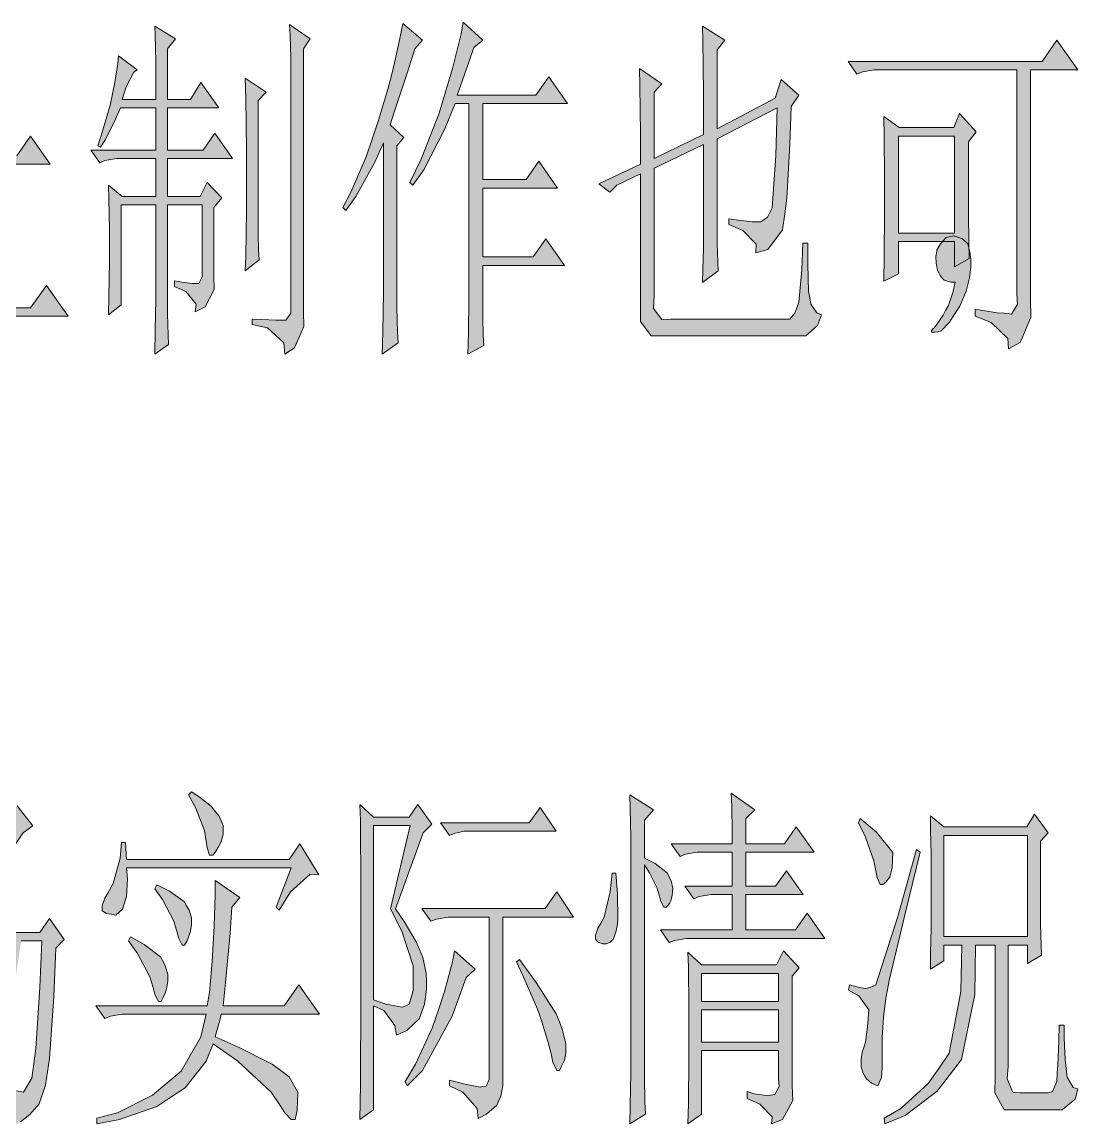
# Model space of a CAD drawing. Header units: millimetres. Extents: x 0 to 414, y 0 to 292.
# Drawn here: x 118.57 to 131.52, y 73.02 to 86.53 of the extents above; entities that cross this region are included whole.
import ezdxf

# ---------------------------------------------------------------- set-up
doc = ezdxf.new("R2010")
doc.units = ezdxf.units.MM

msp = doc.modelspace()

# ---------------------------------------------------------------- hatches: boundary and pattern name
h = msp.add_hatch(color=0)
h.dxf.hatch_style = 2
h.paths.add_polyline_path([(120.212556, 85.576833), (120.212556, 85.837889), (120.212556, 86.0425), (120.2055, 86.363528), (120.198444, 86.476417), (120.452444, 86.321194), (120.357194, 86.197722), (120.357194, 85.576833), (120.635889, 85.576833), (120.766417, 85.784972), (120.985139, 85.474528), (120.357194, 85.474528), (120.357194, 84.955944), (120.791111, 84.955944), (120.93575, 85.164083), (121.154472, 84.853639), (120.357194, 84.853639), (120.357194, 84.387972), (120.755833, 84.387972), (120.8405, 84.560833), (121.020417, 84.370333), (120.925167, 84.250389), (120.925167, 83.403722), (120.928694, 83.2485), (120.815806, 83.033306), (120.695861, 82.973333), (120.706444, 83.068583), (120.579444, 83.223806), (120.441861, 83.283778), (120.441861, 83.354333), (120.530056, 83.336694), (120.660583, 83.319056), (120.699389, 83.319056), (120.741722, 83.319056), (120.780528, 83.403722), (120.780528, 83.491917), (120.780528, 84.285667), (120.357194, 84.285667), (120.357194, 83.093278), (120.357194, 82.948639), (120.36425, 82.687583), (120.367778, 82.574694), (120.198444, 82.45475), (120.2055, 82.747556), (120.212556, 83.128556), (120.212556, 83.213222), (120.212556, 84.285667), (119.789222, 84.285667), (119.789222, 83.058), (119.630472, 82.938056), (119.637528, 83.163833), (119.644583, 83.587167), (119.644583, 83.784722), (119.644583, 83.982278), (119.637528, 84.352694), (119.630472, 84.525556), (119.799806, 84.387972), (120.212556, 84.387972), (120.212556, 84.853639), (119.813917, 84.853639), (119.736306, 84.853639), (119.588139, 84.828944), (119.524639, 84.800722), (119.415278, 84.955944), (120.212556, 84.955944), (120.212556, 85.474528), (119.778639, 85.474528), (119.715139, 85.326361), (119.595194, 85.086472), (119.535222, 84.991222), (119.499944, 85.008861), (119.559917, 85.188778), (119.651639, 85.506278), (119.679861, 85.647389), (119.711611, 85.784972), (119.746889, 86.017806), (119.753944, 86.113056), (119.98325, 85.940194), (119.940917, 85.911972), (119.849194, 85.732056), (119.799806, 85.576833)])
h = msp.add_hatch(color=0)
h.dxf.hatch_style = 2
h.paths.add_polyline_path([(121.867083, 85.957833), (121.867083, 86.095417), (121.860028, 86.363528), (121.852972, 86.494056), (122.106972, 86.321194), (122.022306, 86.197722), (122.022306, 82.973333), (122.029361, 82.793417), (121.912944, 82.532361), (121.793, 82.45475), (121.782417, 82.592333), (121.581333, 82.775778), (121.394361, 82.818111), (121.394361, 82.885139), (121.510778, 82.878083), (121.683639, 82.871028), (121.747139, 82.871028), (121.807111, 82.871028), (121.867083, 82.955694), (121.867083, 83.040361)])
h = msp.add_hatch(color=0)
h.dxf.hatch_style = 2
h.paths.add_polyline_path([(123.168833, 83.195583), (123.168833, 83.02625), (123.175889, 82.722861), (123.182944, 82.592333), (122.988917, 82.45475), (122.995972, 82.729917), (123.003028, 83.206167), (123.003028, 83.403722), (123.003028, 85.044139), (122.893667, 84.800722), (122.664361, 84.387972), (122.540889, 84.215111), (122.505611, 84.250389), (122.607917, 84.447944), (122.791361, 84.874806), (122.868972, 85.104111), (122.946583, 85.333417), (123.066528, 85.732056), (123.108861, 85.904917), (123.151194, 86.077778), (123.218222, 86.381167), (123.242917, 86.508167), (123.482806, 86.303556), (123.387556, 86.197722), (123.292306, 85.897861), (123.140611, 85.432194), (123.084167, 85.266389), (123.2535, 85.111167), (123.168833, 85.008861)])
h = msp.add_hatch(color=0)
h.dxf.hatch_style = 2
h.paths.add_polyline_path([(124.220111, 83.541306), (124.220111, 82.973333), (124.220111, 82.895722), (124.227167, 82.687583), (124.234222, 82.560583), (124.040194, 82.45475), (124.04725, 82.715806), (124.050778, 83.135611), (124.050778, 83.301417), (124.050778, 85.527444), (123.881444, 85.527444), (123.754444, 85.217), (123.496917, 84.716056), (123.362861, 84.525556), (123.327583, 84.560833), (123.465167, 84.846583), (123.687417, 85.4075), (123.768556, 85.682667), (123.849694, 85.957833), (123.955528, 86.381167), (123.980222, 86.525806), (124.220111, 86.303556), (124.11075, 86.215361), (124.050778, 86.035444), (123.948472, 85.742639), (123.906139, 85.62975), (124.87275, 85.62975), (125.0315, 85.855528), (125.260806, 85.527444), (124.220111, 85.527444), (124.220111, 84.596111), (124.752806, 84.596111), (124.908028, 84.818361), (125.137333, 84.490278), (124.220111, 84.490278), (124.220111, 83.647139), (124.837472, 83.647139), (124.992694, 83.869389), (125.222, 83.541306)])
h = msp.add_hatch(color=0)
h.dxf.hatch_style = 2
h.paths.add_polyline_path([(126.153333, 84.783083), (126.153333, 85.157028), (126.146278, 85.742639), (126.14275, 85.957833), (126.417917, 85.767333), (126.322667, 85.665028), (126.322667, 84.853639), (126.925917, 85.146444), (126.925917, 85.647389), (126.918861, 86.310611), (126.915333, 86.476417), (127.1905, 86.303556), (127.09525, 86.183611), (127.09525, 85.217), (127.807861, 85.594472), (127.881944, 85.82025), (128.097139, 85.62975), (128.001889, 85.492167), (127.987778, 85.0265), (127.948972, 84.366806), (127.924278, 84.172778), (127.896056, 83.97875), (127.716139, 83.738861), (127.567972, 83.696528), (127.5715, 83.802361), (127.409222, 83.971694), (127.239889, 84.04225), (127.239889, 84.112806), (127.356306, 84.095167), (127.525639, 84.077528), (127.578556, 84.077528), (127.631472, 84.077528), (127.712611, 84.133972), (127.740833, 84.190417), (127.769056, 84.246861), (127.814917, 84.888917), (127.832556, 85.474528), (127.09525, 85.093528), (127.09525, 83.922306), (127.09525, 83.809417), (127.102306, 83.583639), (127.105833, 83.474278), (126.915333, 83.333167), (126.918861, 83.491917), (126.925917, 83.7565), (126.925917, 83.869389), (126.925917, 85.0265), (126.322667, 84.733694), (126.322667, 83.163833), (126.315611, 83.015667), (126.417917, 82.878083), (126.527278, 82.885139), (127.9525, 82.885139), (127.987778, 82.885139), (128.04775, 82.955694), (128.072444, 83.022722), (128.097139, 83.093278), (128.132417, 83.488389), (128.146528, 83.816472), (128.2065, 83.816472), (128.2065, 83.558944), (128.217083, 83.223806), (128.231194, 83.146194), (128.241778, 83.068583), (128.315861, 82.96275), (128.375833, 82.938056), (128.326444, 82.807528), (128.181806, 82.680528), (128.086556, 82.680528), (126.417917, 82.680528), (126.287389, 82.680528), (126.153333, 82.853389), (126.153333, 83.022722), (126.153333, 84.663139), (125.864056, 84.525556), (125.779389, 84.440889), (125.645333, 84.543194)])
h = msp.add_hatch(color=0)
h.dxf.hatch_style = 2
h.paths.add_polyline_path([(117.626694, 85.643861), (117.626694, 85.799083), (117.619639, 86.197722), (117.616111, 86.437611), (117.915972, 86.250639), (117.810139, 86.109528), (117.810139, 84.885389), (118.508639, 84.885389), (118.677972, 85.128806), (118.917861, 84.783083), (117.810139, 84.783083), (117.810139, 83.022722), (118.677972, 83.022722), (118.872, 83.297889), (119.136583, 82.920417), (116.720056, 82.920417), (116.642444, 82.920417), (116.497806, 82.892194), (116.430778, 82.8675), (116.321417, 83.022722), (117.626694, 83.022722), (117.626694, 84.783083), (116.938778, 84.783083), (116.861167, 84.783083), (116.716528, 84.758389), (116.6495, 84.730167), (116.540139, 84.885389), (117.626694, 84.885389)])
h = msp.add_hatch(color=0)
h.dxf.hatch_style = 2
h.paths.add_polyline_path([(128.700389, 86.0425), (131.081639, 86.0425), (131.261556, 86.303556), (131.515556, 85.940194), (130.937, 85.940194), (130.937, 83.128556), (130.940528, 82.902778), (130.81, 82.599389), (130.668889, 82.521778), (130.658306, 82.64525), (130.453694, 82.842806), (130.259667, 82.920417), (130.259667, 83.005083), (130.351389, 82.990972), (130.527778, 82.96275), (130.615972, 82.955694), (130.704167, 82.945111), (130.77825, 83.068583), (130.767667, 83.195583), (130.767667, 85.940194), (129.099028, 85.940194), (129.021417, 85.940194), (128.876778, 85.9155), (128.80975, 85.887278)])
h = msp.add_hatch(color=0)
h.dxf.hatch_style = 2
h.paths.add_polyline_path([(121.309694, 83.474278), (121.31675, 83.654194), (121.323806, 84.211583), (121.323806, 84.585528), (121.323806, 84.963), (121.31675, 85.587417), (121.309694, 85.837889), (121.563694, 85.665028), (121.468444, 85.562722), (121.468444, 83.975222), (121.468444, 83.911722), (121.471972, 83.731806), (121.479028, 83.611861)])
h = msp.add_hatch(color=0)
h.paths.add_polyline_path([(129.137833, 83.350806), (129.141361, 83.654194), (129.148417, 84.183361), (129.148417, 84.412667), (129.148417, 84.641972), (129.141361, 85.118222), (129.137833, 85.368694), (129.328333, 85.231111), (129.995083, 85.231111), (130.065639, 85.403972), (130.27025, 85.178194), (130.175, 85.05825), (130.175, 84.317417), (130.175, 84.16925), (130.182056, 83.827056), (130.185583, 83.625972), (130.005667, 83.523667), (130.005667, 83.834111), (129.31775, 83.834111), (129.31775, 83.439)])
h.paths.add_polyline_path([(129.31775, 85.128806), (129.31775, 83.936417), (130.005667, 83.936417), (130.005667, 85.128806)])
h = msp.add_hatch(color=0)
h.dxf.hatch_style = 2
h.paths.add_polyline_path([(129.896306, 82.990972), (129.931583, 83.050944), (129.988028, 83.223806), (130.012722, 83.336694), (129.956278, 83.336694), (129.878667, 83.361389), (129.853972, 83.386083), (129.832806, 83.414306), (129.797528, 83.481333), (129.790472, 83.527194), (129.779889, 83.569528), (129.776361, 83.650667), (129.783417, 83.689472), (129.790472, 83.728278), (129.832806, 83.805889), (129.868083, 83.844694), (129.903361, 83.8835), (129.995083, 83.904667), (130.048, 83.887028), (130.104444, 83.869389), (130.167944, 83.805889), (130.182056, 83.7565), (130.192639, 83.710639), (130.20675, 83.618917), (130.20675, 83.576583), (130.20675, 83.523667), (130.189111, 83.389611), (130.167944, 83.308472), (130.150306, 83.227333), (130.069167, 83.043889), (130.005667, 82.945111), (129.942167, 82.846333), (129.839861, 82.7405), (129.801056, 82.729917), (129.76225, 82.722861), (129.723444, 82.722861), (129.723444, 82.7405), (129.741083, 82.765194), (129.758722, 82.782833), (129.794, 82.825167), (129.864556, 82.931)])
h = msp.add_hatch(color=0)
h.dxf.hatch_style = 2
h.paths.add_polyline_path([(120.614722, 77.053722), (120.65, 77.089), (120.74525, 77.029028), (120.893417, 76.909083), (120.939278, 76.849111), (120.988667, 76.789139), (121.038056, 76.67625), (121.038056, 76.623333), (121.038056, 76.570417), (121.009833, 76.468111), (120.981611, 76.415194), (120.953389, 76.365806), (120.911056, 76.312889), (120.893417, 76.312889), (120.87225, 76.312889), (120.844028, 76.401083), (120.829917, 76.48575), (120.80875, 76.616278), (120.699389, 76.8985)])
h = msp.add_hatch(color=0)
h.dxf.hatch_style = 2
h.paths.add_polyline_path([(126.036917, 76.365806), (126.036917, 76.538667), (126.029861, 76.884389), (126.022806, 77.053722), (126.315611, 76.86675), (126.20625, 76.743278), (126.20625, 76.277611), (126.33325, 76.210583), (126.484944, 76.094167), (126.506111, 76.044778), (126.530806, 75.998917), (126.551972, 75.907194), (126.548444, 75.864861), (126.544917, 75.822528), (126.527278, 75.751972), (126.513167, 75.727278), (126.499056, 75.702583), (126.470833, 75.674361), (126.46025, 75.674361), (126.442611, 75.674361), (126.403806, 75.744917), (126.386167, 75.811944), (126.357944, 75.907194), (126.266222, 76.097694), (126.20625, 76.192944), (126.20625, 73.727028), (126.20625, 73.589444), (126.209778, 73.293111), (126.216833, 73.137889), (126.022806, 73.017944), (126.029861, 73.243722), (126.036917, 73.649417), (126.036917, 73.829333)])
h = msp.add_hatch(color=0)
h.dxf.hatch_style = 2
h.paths.add_polyline_path([(127.557389, 76.86675), (127.448028, 76.760917), (127.448028, 76.450472), (127.92075, 76.450472), (128.065389, 76.658611), (128.284111, 76.348167), (127.448028, 76.348167), (127.448028, 75.931889), (127.811389, 75.931889), (127.945444, 76.122389), (128.150056, 75.829583), (127.448028, 75.829583), (127.448028, 75.399194), (128.054806, 75.399194), (128.199444, 75.603806), (128.414639, 75.293361), (126.798917, 75.293361), (126.717778, 75.293361), (126.573139, 75.268667), (126.506111, 75.243972), (126.400278, 75.399194), (127.278694, 75.399194), (127.278694, 75.829583), (127.098778, 75.829583), (127.021167, 75.829583), (126.876528, 75.804889), (126.8095, 75.776667), (126.700139, 75.931889), (127.278694, 75.931889), (127.278694, 76.348167), (126.929444, 76.348167), (126.851833, 76.348167), (126.707194, 76.323472), (126.640167, 76.29525), (126.530806, 76.450472), (127.278694, 76.450472), (127.278694, 76.598639), (127.275167, 76.909083), (127.268111, 77.071361)])
h = msp.add_hatch(color=0)
h.dxf.hatch_style = 2
h.paths.add_polyline_path([(118.790861, 75.363917), (118.910806, 75.536778), (119.090722, 75.27925), (118.984889, 75.173417), (118.960194, 74.58075), (118.910806, 73.81875), (118.886111, 73.656472), (118.861417, 73.494194), (118.780278, 73.264889), (118.723833, 73.197861), (118.667389, 73.134361), (118.5545, 73.042639), (118.501583, 73.017944), (118.476889, 73.155528), (118.282861, 73.370722), (118.113528, 73.448333), (118.127639, 73.518889), (118.233472, 73.483611), (118.423972, 73.43775), (118.505111, 73.423639), (118.589778, 73.409528), (118.692083, 73.578861), (118.716778, 73.758778), (118.741472, 73.942222), (118.790861, 74.690111), (118.815556, 75.261611), (118.561556, 75.261611), (118.487472, 74.778306), (118.233472, 74.044528), (118.053556, 73.794056), (117.873639, 73.543583), (117.432667, 73.173167), (117.171611, 73.053222), (117.161028, 73.12025), (117.400917, 73.275472), (117.796028, 73.69175), (117.95125, 73.949278), (118.106472, 74.206806), (118.314611, 74.862972), (118.367528, 75.261611), (118.102944, 75.261611), (118.053556, 75.035833), (117.908917, 74.608972), (117.813667, 74.407889), (117.714889, 74.203278), (117.383278, 73.829333), (117.146917, 73.656472), (117.122222, 73.7235), (117.270389, 73.854028), (117.517333, 74.182111), (117.619639, 74.379667), (117.721944, 74.58075), (117.866583, 75.018194), (117.908917, 75.261611), (117.630222, 75.261611), (117.520861, 75.155778), (117.390333, 75.399194), (117.520861, 75.466222), (117.757222, 75.751972), (118.191139, 76.337583), (118.392222, 76.640972), (117.630222, 76.640972), (117.499694, 76.605694), (117.400917, 76.743278), (118.392222, 76.743278), (118.512167, 76.916139), (118.706194, 76.672722), (118.58625, 76.588056), (118.349889, 76.242333), (117.884222, 75.632028), (117.654917, 75.363917)])
h = msp.add_hatch(color=0)
h.paths.add_polyline_path([(122.71375, 73.070861), (122.720806, 73.50125), (122.727861, 74.584278), (122.727861, 75.233389), (122.727861, 75.886028), (122.720806, 76.736222), (122.71375, 76.933778), (122.883083, 76.778556), (123.320528, 76.778556), (123.426361, 76.933778), (123.595694, 76.693889), (123.489861, 76.588056), (123.151194, 75.656722), (123.257028, 75.5015), (123.405194, 75.251028), (123.447528, 75.155778), (123.486333, 75.060528), (123.528667, 74.8665), (123.532194, 74.767722), (123.532194, 74.668944), (123.5075, 74.4855), (123.47575, 74.397306), (123.447528, 74.312639), (123.288778, 74.164472), (123.161778, 74.1045), (123.144139, 74.224444), (123.006556, 74.407889), (122.883083, 74.467861), (122.883083, 73.190806)])
h.paths.add_polyline_path([(123.091222, 75.656722), (123.331111, 76.67625), (122.883083, 76.67625), (122.883083, 74.538417), (123.034778, 74.4855), (123.232333, 74.450222), (123.278194, 74.467861), (123.320528, 74.4855), (123.366389, 74.654833), (123.366389, 74.803), (123.366389, 74.954694), (123.228806, 75.381556)])
h = msp.add_hatch(color=0)
h.dxf.hatch_style = 2
h.paths.add_polyline_path([(123.705056, 76.708), (124.791611, 76.708), (124.925667, 76.8985), (125.119694, 76.605694), (124.043722, 76.605694), (123.994333, 76.605694), (123.881444, 76.581), (123.814417, 76.552778)])
h = msp.add_hatch(color=0)
h.dxf.hatch_style = 2
h.paths.add_polyline_path([(128.848556, 76.760917), (129.049639, 76.595111), (129.247194, 76.344639), (129.243667, 76.252917), (129.240139, 76.161194), (129.211917, 76.04125), (129.187222, 76.013028), (129.162528, 75.981278), (129.12725, 75.953056), (129.116667, 75.953056), (129.091972, 75.953056), (129.056694, 76.037722), (129.042583, 76.122389), (129.017889, 76.242333), (128.912056, 76.535139), (128.827389, 76.708)])
h = msp.add_hatch(color=0)
h.paths.add_polyline_path([(131.060472, 75.572056), (131.060472, 75.459167), (131.067528, 75.219278), (131.071056, 75.08875), (130.901722, 74.986444), (130.901722, 75.208694), (130.661833, 75.208694), (130.661833, 73.727028), (130.65125, 73.571806), (130.721806, 73.406), (130.806472, 73.398944), (131.155722, 73.398944), (131.205111, 73.416583), (131.258028, 73.536528), (131.265083, 73.638833), (131.272139, 73.744667), (131.282722, 74.037472), (131.289778, 74.227972), (131.34975, 74.227972), (131.34975, 74.069222), (131.363861, 73.808167), (131.374444, 73.698806), (131.385028, 73.592972), (131.459111, 73.465972), (131.519083, 73.448333), (131.483806, 73.321333), (131.325056, 73.190806), (131.205111, 73.190806), (130.732389, 73.190806), (130.612444, 73.190806), (130.499556, 73.398944), (130.503083, 73.603556), (130.503083, 75.208694), (130.263194, 75.208694), (130.252611, 74.605444), (130.090333, 73.808167), (129.942167, 73.614139), (129.794, 73.420111), (129.398889, 73.12025), (129.151944, 73.017944), (129.141361, 73.0885), (129.345972, 73.208444), (129.681111, 73.515361), (129.811639, 73.698806), (129.938639, 73.885778), (130.083278, 74.640722), (130.093861, 75.208694), (129.875139, 75.208694), (129.875139, 75.018194), (129.709333, 74.915889), (129.712861, 75.113444), (129.719917, 75.416833), (129.719917, 75.519139), (129.719917, 76.210583), (129.719917, 76.323472), (129.712861, 76.616278), (129.709333, 76.796194), (129.875139, 76.658611), (130.891139, 76.658611), (130.986389, 76.813833), (131.155722, 76.588056), (131.060472, 76.48575)])
h.paths.add_polyline_path([(129.875139, 76.552778), (129.875139, 75.314528), (130.901722, 75.314528), (130.901722, 76.552778)])
h = msp.add_hatch(color=0)
h.dxf.hatch_style = 2
h.paths.add_polyline_path([(121.687167, 75.674361), (121.870611, 76.157667), (119.852722, 76.157667), (119.866833, 76.020083), (119.852722, 75.804889), (119.828028, 75.727278), (119.803333, 75.649667), (119.722194, 75.579111), (119.66575, 75.589694), (119.609306, 75.59675), (119.552861, 75.632028), (119.552861, 75.656722), (119.552861, 75.692), (119.588139, 75.78725), (119.623417, 75.847222), (119.690444, 75.967167), (119.775111, 76.277611), (119.79275, 76.468111), (119.842139, 76.468111), (119.852722, 76.259972), (121.845917, 76.259972), (121.979972, 76.450472), (122.209278, 76.073), (122.106972, 76.080056), (121.863556, 75.864861), (121.725972, 75.639083)])
h = msp.add_hatch(color=0)
h.dxf.hatch_style = 2
h.paths.add_polyline_path([(128.718028, 74.725389), (128.778, 74.70775), (128.862667, 74.686583), (128.887361, 74.683056), (128.912056, 74.679528), (128.972028, 74.690111), (129.007306, 74.70775), (129.042583, 74.725389), (129.310694, 75.561472), (129.54, 76.383444), (129.585861, 76.348167), (129.405944, 75.614389), (129.204861, 74.774778), (129.183694, 74.665417), (129.162528, 74.559583), (129.134306, 74.32675), (129.12725, 74.19975), (129.120194, 74.076278), (129.116667, 73.829333), (129.116667, 73.709389), (129.109611, 73.589444), (129.06375, 73.483611), (129.024944, 73.50125), (128.986139, 73.518889), (128.926167, 73.571806), (128.905, 73.603556), (128.883833, 73.638833), (128.862667, 73.716444), (128.862667, 73.758778), (128.862667, 73.811694), (128.87325, 73.899889), (128.887361, 73.931639), (128.912056, 74.019833), (128.940278, 74.210333), (128.947333, 74.312639), (128.954389, 74.414944), (128.830917, 74.587806), (128.703917, 74.658361)])
h = msp.add_hatch(color=0)
h.dxf.hatch_style = 2
h.paths.add_polyline_path([(125.853472, 76.090639), (125.874639, 75.840167), (125.878167, 75.515611), (125.867583, 75.441528), (125.853472, 75.367444), (125.821722, 75.27925), (125.800556, 75.261611), (125.779389, 75.243972), (125.733528, 75.226333), (125.708833, 75.226333), (125.687667, 75.226333), (125.645333, 75.240444), (125.631222, 75.251028), (125.617111, 75.265139), (125.603, 75.286306), (125.603, 75.296889), (125.603, 75.328639), (125.631222, 75.416833), (125.662972, 75.46975), (125.708833, 75.554417), (125.782917, 75.864861), (125.807611, 76.090639)])
h = msp.add_hatch(color=0)
h.dxf.hatch_style = 2
h.paths.add_polyline_path([(121.013361, 74.362028), (120.995722, 74.284417), (120.956917, 74.146833), (120.939278, 74.086861), (121.235611, 73.956333), (121.637778, 73.751722), (121.743611, 73.674111), (121.849444, 73.5965), (121.95175, 73.406), (121.948222, 73.293111), (121.944694, 73.18375), (121.92, 73.070861), (121.895306, 73.070861), (121.870611, 73.070861), (121.793, 73.155528), (121.736556, 73.243722), (121.627194, 73.406), (121.217972, 73.787), (120.914583, 74.002194), (120.829917, 73.787), (120.572389, 73.458917), (120.396, 73.346028), (120.223139, 73.233139), (119.768056, 73.070861), (119.489361, 73.017944), (119.489361, 73.0885), (119.743361, 73.155528), (120.17375, 73.370722), (120.346611, 73.518889), (120.523, 73.663528), (120.766417, 74.086861), (120.829917, 74.362028), (119.877417, 74.362028), (119.799806, 74.362028), (119.655167, 74.337333), (119.588139, 74.312639), (119.478778, 74.467861), (120.844028, 74.467861), (120.868722, 74.630139), (120.904, 75.011139), (120.914583, 75.226333), (120.928694, 75.441528), (120.939278, 75.829583), (120.939278, 76.002444), (121.242667, 75.794306), (121.143889, 75.674361), (121.122722, 75.356861), (121.066278, 74.750083), (121.038056, 74.467861), (121.785944, 74.467861), (121.965861, 74.725389), (122.219861, 74.362028)])
h = msp.add_hatch(color=0)
h.dxf.hatch_style = 2
h.paths.add_polyline_path([(120.226667, 75.949528), (120.378361, 75.871917), (120.558278, 75.744917), (120.590028, 75.692), (120.621778, 75.639083), (120.65, 75.543833), (120.65, 75.5015), (120.65, 75.459167), (120.632361, 75.363917), (120.614722, 75.311), (120.597083, 75.261611), (120.565333, 75.208694), (120.55475, 75.208694), (120.537111, 75.208694), (120.494778, 75.293361), (120.470083, 75.381556), (120.42775, 75.512083), (120.293694, 75.769611), (120.201972, 75.900139)])
h = msp.add_hatch(color=0)
h.dxf.hatch_style = 2
h.paths.add_polyline_path([(123.47575, 75.66025), (124.985639, 75.66025), (125.130278, 75.864861), (125.334889, 75.554417), (124.467056, 75.554417), (124.467056, 73.568278), (124.467056, 73.490667), (124.442361, 73.360139), (124.417667, 73.303694), (124.392972, 73.24725), (124.265972, 73.137889), (124.163667, 73.084972), (124.153083, 73.208444), (123.976694, 73.406), (123.814417, 73.483611), (123.814417, 73.554167), (123.98375, 73.508306), (124.188361, 73.4695), (124.223639, 73.476556), (124.262444, 73.480083), (124.297722, 73.561222), (124.297722, 73.638833), (124.297722, 75.554417), (123.874389, 75.554417), (123.796778, 75.554417), (123.652139, 75.529722), (123.585111, 75.505028)])
h = msp.add_hatch(color=0)
h.dxf.hatch_style = 2
h.paths.add_polyline_path([(119.902111, 75.311), (120.071444, 75.219278), (120.269, 75.067583), (120.30075, 75.011139), (120.328972, 74.954694), (120.360722, 74.855917), (120.360722, 74.813583), (120.360722, 74.767722), (120.343083, 74.672472), (120.325444, 74.623083), (120.304278, 74.570167), (120.276056, 74.51725), (120.265472, 74.51725), (120.244306, 74.51725), (120.201972, 74.605444), (120.180806, 74.690111), (120.138472, 74.820639), (119.986778, 75.106389), (119.877417, 75.261611)])
h = msp.add_hatch(color=0)
h.dxf.hatch_style = 2
h.paths.add_polyline_path([(124.128389, 74.915889), (124.019028, 74.813583), (123.846167, 74.337333), (123.482806, 73.674111), (123.295833, 73.483611), (123.271139, 73.536528), (123.398139, 73.751722), (123.599222, 74.192694), (123.676833, 74.414944), (123.750917, 74.640722), (123.849694, 75.004083), (123.874389, 75.141667)])
h = msp.add_hatch(color=0)
h.paths.add_polyline_path([(126.735417, 75.124028), (126.90475, 74.968806), (127.821972, 74.968806), (127.906639, 75.141667), (128.100667, 74.933528), (128.016, 74.831222), (128.016, 73.483611), (128.023056, 73.303694), (127.896056, 73.070861), (127.762, 73.017944), (127.769056, 73.106139), (127.617361, 73.261361), (127.462139, 73.328389), (127.462139, 73.416583), (127.550333, 73.388361), (127.6985, 73.367194), (127.751417, 73.370722), (127.804333, 73.377778), (127.853722, 73.476556), (127.846667, 73.571806), (127.846667, 73.917528), (126.90475, 73.917528), (126.90475, 73.137889), (126.735417, 73.017944), (126.742472, 73.268417), (126.749528, 73.829333), (126.749528, 74.139778), (126.749528, 74.450222), (126.742472, 74.940583)])
h.paths.add_polyline_path([(126.90475, 74.418472), (126.90475, 74.019833), (127.846667, 74.019833), (127.846667, 74.418472)])
h.paths.add_polyline_path([(126.90475, 74.862972), (126.90475, 74.520778), (127.846667, 74.520778), (127.846667, 74.862972)])
h = msp.add_hatch(color=0)
h.dxf.hatch_style = 2
h.paths.add_polyline_path([(124.671667, 75.035833), (124.876278, 74.753611), (125.123222, 74.369083), (125.162028, 74.270306), (125.200833, 74.168), (125.239639, 74.002194), (125.239639, 73.931639), (125.239639, 73.889306), (125.222, 73.801111), (125.204361, 73.758778), (125.183194, 73.716444), (125.162028, 73.674111), (125.130278, 73.674111), (125.080889, 73.776417), (125.059722, 73.878722), (125.020917, 74.026889), (124.93625, 74.298528), (124.890389, 74.425528), (124.841, 74.549), (124.714, 74.838278), (124.636389, 75.004083)])

# ---------------------------------------------------------------- linework, layer by layer
at = {"color": 0, "lineweight": 0}
for points in [[(120.212556, 85.576833), (120.212556, 85.837889), (120.212556, 86.0425), (120.2055, 86.363528), (120.198444, 86.476417), (120.452444, 86.321194), (120.357194, 86.197722), (120.357194, 85.576833), (120.635889, 85.576833), (120.766417, 85.784972), (120.985139, 85.474528), (120.357194, 85.474528), (120.357194, 84.955944), (120.791111, 84.955944), (120.93575, 85.164083), (121.154472, 84.853639), (120.357194, 84.853639), (120.357194, 84.387972), (120.755833, 84.387972), (120.8405, 84.560833), (121.020417, 84.370333), (120.925167, 84.250389), (120.925167, 83.403722), (120.928694, 83.2485), (120.815806, 83.033306), (120.695861, 82.973333), (120.706444, 83.068583), (120.579444, 83.223806), (120.441861, 83.283778), (120.441861, 83.354333), (120.530056, 83.336694), (120.660583, 83.319056), (120.699389, 83.319056), (120.741722, 83.319056), (120.780528, 83.403722), (120.780528, 83.491917), (120.780528, 84.285667), (120.357194, 84.285667), (120.357194, 83.093278), (120.357194, 82.948639), (120.36425, 82.687583), (120.367778, 82.574694), (120.198444, 82.45475), (120.2055, 82.747556), (120.212556, 83.128556), (120.212556, 83.213222), (120.212556, 84.285667), (119.789222, 84.285667), (119.789222, 83.058), (119.630472, 82.938056), (119.637528, 83.163833), (119.644583, 83.587167), (119.644583, 83.784722), (119.644583, 83.982278), (119.637528, 84.352694), (119.630472, 84.525556), (119.799806, 84.387972), (120.212556, 84.387972), (120.212556, 84.853639), (119.813917, 84.853639), (119.736306, 84.853639), (119.588139, 84.828944), (119.524639, 84.800722), (119.415278, 84.955944), (120.212556, 84.955944), (120.212556, 85.474528), (119.778639, 85.474528), (119.715139, 85.326361), (119.595194, 85.086472), (119.535222, 84.991222), (119.499944, 85.008861), (119.559917, 85.188778), (119.651639, 85.506278), (119.679861, 85.647389), (119.711611, 85.784972), (119.746889, 86.017806), (119.753944, 86.113056), (119.98325, 85.940194), (119.940917, 85.911972), (119.849194, 85.732056), (119.799806, 85.576833)], [(121.867083, 85.957833), (121.867083, 86.095417), (121.860028, 86.363528), (121.852972, 86.494056), (122.106972, 86.321194), (122.022306, 86.197722), (122.022306, 82.973333), (122.029361, 82.793417), (121.912944, 82.532361), (121.793, 82.45475), (121.782417, 82.592333), (121.581333, 82.775778), (121.394361, 82.818111), (121.394361, 82.885139), (121.510778, 82.878083), (121.683639, 82.871028), (121.747139, 82.871028), (121.807111, 82.871028), (121.867083, 82.955694), (121.867083, 83.040361)], [(123.168833, 83.195583), (123.168833, 83.02625), (123.175889, 82.722861), (123.182944, 82.592333), (122.988917, 82.45475), (122.995972, 82.729917), (123.003028, 83.206167), (123.003028, 83.403722), (123.003028, 85.044139), (122.893667, 84.800722), (122.664361, 84.387972), (122.540889, 84.215111), (122.505611, 84.250389), (122.607917, 84.447944), (122.791361, 84.874806), (122.868972, 85.104111), (122.946583, 85.333417), (123.066528, 85.732056), (123.108861, 85.904917), (123.151194, 86.077778), (123.218222, 86.381167), (123.242917, 86.508167), (123.482806, 86.303556), (123.387556, 86.197722), (123.292306, 85.897861), (123.140611, 85.432194), (123.084167, 85.266389), (123.2535, 85.111167), (123.168833, 85.008861)], [(124.220111, 83.541306), (124.220111, 82.973333), (124.220111, 82.895722), (124.227167, 82.687583), (124.234222, 82.560583), (124.040194, 82.45475), (124.04725, 82.715806), (124.050778, 83.135611), (124.050778, 83.301417), (124.050778, 85.527444), (123.881444, 85.527444), (123.754444, 85.217), (123.496917, 84.716056), (123.362861, 84.525556), (123.327583, 84.560833), (123.465167, 84.846583), (123.687417, 85.4075), (123.768556, 85.682667), (123.849694, 85.957833), (123.955528, 86.381167), (123.980222, 86.525806), (124.220111, 86.303556), (124.11075, 86.215361), (124.050778, 86.035444), (123.948472, 85.742639), (123.906139, 85.62975), (124.87275, 85.62975), (125.0315, 85.855528), (125.260806, 85.527444), (124.220111, 85.527444), (124.220111, 84.596111), (124.752806, 84.596111), (124.908028, 84.818361), (125.137333, 84.490278), (124.220111, 84.490278), (124.220111, 83.647139), (124.837472, 83.647139), (124.992694, 83.869389), (125.222, 83.541306)], [(126.153333, 84.783083), (126.153333, 85.157028), (126.146278, 85.742639), (126.14275, 85.957833), (126.417917, 85.767333), (126.322667, 85.665028), (126.322667, 84.853639), (126.925917, 85.146444), (126.925917, 85.647389), (126.918861, 86.310611), (126.915333, 86.476417), (127.1905, 86.303556), (127.09525, 86.183611), (127.09525, 85.217), (127.807861, 85.594472), (127.881944, 85.82025), (128.097139, 85.62975), (128.001889, 85.492167), (127.987778, 85.0265), (127.948972, 84.366806), (127.924278, 84.172778), (127.896056, 83.97875), (127.716139, 83.738861), (127.567972, 83.696528), (127.5715, 83.802361), (127.409222, 83.971694), (127.239889, 84.04225), (127.239889, 84.112806), (127.356306, 84.095167), (127.525639, 84.077528), (127.578556, 84.077528), (127.631472, 84.077528), (127.712611, 84.133972), (127.740833, 84.190417), (127.769056, 84.246861), (127.814917, 84.888917), (127.832556, 85.474528), (127.09525, 85.093528), (127.09525, 83.922306), (127.09525, 83.809417), (127.102306, 83.583639), (127.105833, 83.474278), (126.915333, 83.333167), (126.918861, 83.491917), (126.925917, 83.7565), (126.925917, 83.869389), (126.925917, 85.0265), (126.322667, 84.733694), (126.322667, 83.163833), (126.315611, 83.015667), (126.417917, 82.878083), (126.527278, 82.885139), (127.9525, 82.885139), (127.987778, 82.885139), (128.04775, 82.955694), (128.072444, 83.022722), (128.097139, 83.093278), (128.132417, 83.488389), (128.146528, 83.816472), (128.2065, 83.816472), (128.2065, 83.558944), (128.217083, 83.223806), (128.231194, 83.146194), (128.241778, 83.068583), (128.315861, 82.96275), (128.375833, 82.938056), (128.326444, 82.807528), (128.181806, 82.680528), (128.086556, 82.680528), (126.417917, 82.680528), (126.287389, 82.680528), (126.153333, 82.853389), (126.153333, 83.022722), (126.153333, 84.663139), (125.864056, 84.525556), (125.779389, 84.440889), (125.645333, 84.543194)], [(128.700389, 86.0425), (131.081639, 86.0425), (131.261556, 86.303556), (131.515556, 85.940194), (130.937, 85.940194), (130.937, 83.128556), (130.940528, 82.902778), (130.81, 82.599389), (130.668889, 82.521778), (130.658306, 82.64525), (130.453694, 82.842806), (130.259667, 82.920417), (130.259667, 83.005083), (130.351389, 82.990972), (130.527778, 82.96275), (130.615972, 82.955694), (130.704167, 82.945111), (130.77825, 83.068583), (130.767667, 83.195583), (130.767667, 85.940194), (129.099028, 85.940194), (129.021417, 85.940194), (128.876778, 85.9155), (128.80975, 85.887278)], [(121.309694, 83.474278), (121.31675, 83.654194), (121.323806, 84.211583), (121.323806, 84.585528), (121.323806, 84.963), (121.31675, 85.587417), (121.309694, 85.837889), (121.563694, 85.665028), (121.468444, 85.562722), (121.468444, 83.975222), (121.468444, 83.911722), (121.471972, 83.731806), (121.479028, 83.611861)], [(129.137833, 83.350806), (129.141361, 83.654194), (129.148417, 84.183361), (129.148417, 84.412667), (129.148417, 84.641972), (129.141361, 85.118222), (129.137833, 85.368694), (129.328333, 85.231111), (129.995083, 85.231111), (130.065639, 85.403972), (130.27025, 85.178194), (130.175, 85.05825), (130.175, 84.317417), (130.175, 84.16925), (130.182056, 83.827056), (130.185583, 83.625972), (130.005667, 83.523667), (130.005667, 83.834111), (129.31775, 83.834111), (129.31775, 83.439)], [(129.31775, 85.128806), (129.31775, 83.936417), (130.005667, 83.936417), (130.005667, 85.128806)], [(129.896306, 82.990972), (129.931583, 83.050944), (129.988028, 83.223806), (130.012722, 83.336694), (129.956278, 83.336694), (129.878667, 83.361389), (129.853972, 83.386083), (129.832806, 83.414306), (129.797528, 83.481333), (129.790472, 83.527194), (129.779889, 83.569528), (129.776361, 83.650667), (129.783417, 83.689472), (129.790472, 83.728278), (129.832806, 83.805889), (129.868083, 83.844694), (129.903361, 83.8835), (129.995083, 83.904667), (130.048, 83.887028), (130.104444, 83.869389), (130.167944, 83.805889), (130.182056, 83.7565), (130.192639, 83.710639), (130.20675, 83.618917), (130.20675, 83.576583), (130.20675, 83.523667), (130.189111, 83.389611), (130.167944, 83.308472), (130.150306, 83.227333), (130.069167, 83.043889), (130.005667, 82.945111), (129.942167, 82.846333), (129.839861, 82.7405), (129.801056, 82.729917), (129.76225, 82.722861), (129.723444, 82.722861), (129.723444, 82.7405), (129.741083, 82.765194), (129.758722, 82.782833), (129.794, 82.825167), (129.864556, 82.931)], [(120.614722, 77.053722), (120.65, 77.089), (120.74525, 77.029028), (120.893417, 76.909083), (120.939278, 76.849111), (120.988667, 76.789139), (121.038056, 76.67625), (121.038056, 76.623333), (121.038056, 76.570417), (121.009833, 76.468111), (120.981611, 76.415194), (120.953389, 76.365806), (120.911056, 76.312889), (120.893417, 76.312889), (120.87225, 76.312889), (120.844028, 76.401083), (120.829917, 76.48575), (120.80875, 76.616278), (120.699389, 76.8985)], [(126.036917, 76.365806), (126.036917, 76.538667), (126.029861, 76.884389), (126.022806, 77.053722), (126.315611, 76.86675), (126.20625, 76.743278), (126.20625, 76.277611), (126.33325, 76.210583), (126.484944, 76.094167), (126.506111, 76.044778), (126.530806, 75.998917), (126.551972, 75.907194), (126.548444, 75.864861), (126.544917, 75.822528), (126.527278, 75.751972), (126.513167, 75.727278), (126.499056, 75.702583), (126.470833, 75.674361), (126.46025, 75.674361), (126.442611, 75.674361), (126.403806, 75.744917), (126.386167, 75.811944), (126.357944, 75.907194), (126.266222, 76.097694), (126.20625, 76.192944), (126.20625, 73.727028), (126.20625, 73.589444), (126.209778, 73.293111), (126.216833, 73.137889), (126.022806, 73.017944), (126.029861, 73.243722), (126.036917, 73.649417), (126.036917, 73.829333)], [(127.557389, 76.86675), (127.448028, 76.760917), (127.448028, 76.450472), (127.92075, 76.450472), (128.065389, 76.658611), (128.284111, 76.348167), (127.448028, 76.348167), (127.448028, 75.931889), (127.811389, 75.931889), (127.945444, 76.122389), (128.150056, 75.829583), (127.448028, 75.829583), (127.448028, 75.399194), (128.054806, 75.399194), (128.199444, 75.603806), (128.414639, 75.293361), (126.798917, 75.293361), (126.717778, 75.293361), (126.573139, 75.268667), (126.506111, 75.243972), (126.400278, 75.399194), (127.278694, 75.399194), (127.278694, 75.829583), (127.098778, 75.829583), (127.021167, 75.829583), (126.876528, 75.804889), (126.8095, 75.776667), (126.700139, 75.931889), (127.278694, 75.931889), (127.278694, 76.348167), (126.929444, 76.348167), (126.851833, 76.348167), (126.707194, 76.323472), (126.640167, 76.29525), (126.530806, 76.450472), (127.278694, 76.450472), (127.278694, 76.598639), (127.275167, 76.909083), (127.268111, 77.071361)], [(122.71375, 73.070861), (122.720806, 73.50125), (122.727861, 74.584278), (122.727861, 75.233389), (122.727861, 75.886028), (122.720806, 76.736222), (122.71375, 76.933778), (122.883083, 76.778556), (123.320528, 76.778556), (123.426361, 76.933778), (123.595694, 76.693889), (123.489861, 76.588056), (123.151194, 75.656722), (123.257028, 75.5015), (123.405194, 75.251028), (123.447528, 75.155778), (123.486333, 75.060528), (123.528667, 74.8665), (123.532194, 74.767722), (123.532194, 74.668944), (123.5075, 74.4855), (123.47575, 74.397306), (123.447528, 74.312639), (123.288778, 74.164472), (123.161778, 74.1045), (123.144139, 74.224444), (123.006556, 74.407889), (122.883083, 74.467861), (122.883083, 73.190806)], [(123.705056, 76.708), (124.791611, 76.708), (124.925667, 76.8985), (125.119694, 76.605694), (124.043722, 76.605694), (123.994333, 76.605694), (123.881444, 76.581), (123.814417, 76.552778)], [(128.848556, 76.760917), (129.049639, 76.595111), (129.247194, 76.344639), (129.243667, 76.252917), (129.240139, 76.161194), (129.211917, 76.04125), (129.187222, 76.013028), (129.162528, 75.981278), (129.12725, 75.953056), (129.116667, 75.953056), (129.091972, 75.953056), (129.056694, 76.037722), (129.042583, 76.122389), (129.017889, 76.242333), (128.912056, 76.535139), (128.827389, 76.708)], [(131.060472, 75.572056), (131.060472, 75.459167), (131.067528, 75.219278), (131.071056, 75.08875), (130.901722, 74.986444), (130.901722, 75.208694), (130.661833, 75.208694), (130.661833, 73.727028), (130.65125, 73.571806), (130.721806, 73.406), (130.806472, 73.398944), (131.155722, 73.398944), (131.205111, 73.416583), (131.258028, 73.536528), (131.265083, 73.638833), (131.272139, 73.744667), (131.282722, 74.037472), (131.289778, 74.227972), (131.34975, 74.227972), (131.34975, 74.069222), (131.363861, 73.808167), (131.374444, 73.698806), (131.385028, 73.592972), (131.459111, 73.465972), (131.519083, 73.448333), (131.483806, 73.321333), (131.325056, 73.190806), (131.205111, 73.190806), (130.732389, 73.190806), (130.612444, 73.190806), (130.499556, 73.398944), (130.503083, 73.603556), (130.503083, 75.208694), (130.263194, 75.208694), (130.252611, 74.605444), (130.090333, 73.808167), (129.942167, 73.614139), (129.794, 73.420111), (129.398889, 73.12025), (129.151944, 73.017944), (129.141361, 73.0885), (129.345972, 73.208444), (129.681111, 73.515361), (129.811639, 73.698806), (129.938639, 73.885778), (130.083278, 74.640722), (130.093861, 75.208694), (129.875139, 75.208694), (129.875139, 75.018194), (129.709333, 74.915889), (129.712861, 75.113444), (129.719917, 75.416833), (129.719917, 75.519139), (129.719917, 76.210583), (129.719917, 76.323472), (129.712861, 76.616278), (129.709333, 76.796194), (129.875139, 76.658611), (130.891139, 76.658611), (130.986389, 76.813833), (131.155722, 76.588056), (131.060472, 76.48575)], [(123.091222, 75.656722), (123.331111, 76.67625), (122.883083, 76.67625), (122.883083, 74.538417), (123.034778, 74.4855), (123.232333, 74.450222), (123.278194, 74.467861), (123.320528, 74.4855), (123.366389, 74.654833), (123.366389, 74.803), (123.366389, 74.954694), (123.228806, 75.381556)], [(121.687167, 75.674361), (121.870611, 76.157667), (119.852722, 76.157667), (119.866833, 76.020083), (119.852722, 75.804889), (119.828028, 75.727278), (119.803333, 75.649667), (119.722194, 75.579111), (119.66575, 75.589694), (119.609306, 75.59675), (119.552861, 75.632028), (119.552861, 75.656722), (119.552861, 75.692), (119.588139, 75.78725), (119.623417, 75.847222), (119.690444, 75.967167), (119.775111, 76.277611), (119.79275, 76.468111), (119.842139, 76.468111), (119.852722, 76.259972), (121.845917, 76.259972), (121.979972, 76.450472), (122.209278, 76.073), (122.106972, 76.080056), (121.863556, 75.864861), (121.725972, 75.639083)], [(129.875139, 76.552778), (129.875139, 75.314528), (130.901722, 75.314528), (130.901722, 76.552778)], [(128.718028, 74.725389), (128.778, 74.70775), (128.862667, 74.686583), (128.887361, 74.683056), (128.912056, 74.679528), (128.972028, 74.690111), (129.007306, 74.70775), (129.042583, 74.725389), (129.310694, 75.561472), (129.54, 76.383444), (129.585861, 76.348167), (129.405944, 75.614389), (129.204861, 74.774778), (129.183694, 74.665417), (129.162528, 74.559583), (129.134306, 74.32675), (129.12725, 74.19975), (129.120194, 74.076278), (129.116667, 73.829333), (129.116667, 73.709389), (129.109611, 73.589444), (129.06375, 73.483611), (129.024944, 73.50125), (128.986139, 73.518889), (128.926167, 73.571806), (128.905, 73.603556), (128.883833, 73.638833), (128.862667, 73.716444), (128.862667, 73.758778), (128.862667, 73.811694), (128.87325, 73.899889), (128.887361, 73.931639), (128.912056, 74.019833), (128.940278, 74.210333), (128.947333, 74.312639), (128.954389, 74.414944), (128.830917, 74.587806), (128.703917, 74.658361)], [(125.853472, 76.090639), (125.874639, 75.840167), (125.878167, 75.515611), (125.867583, 75.441528), (125.853472, 75.367444), (125.821722, 75.27925), (125.800556, 75.261611), (125.779389, 75.243972), (125.733528, 75.226333), (125.708833, 75.226333), (125.687667, 75.226333), (125.645333, 75.240444), (125.631222, 75.251028), (125.617111, 75.265139), (125.603, 75.286306), (125.603, 75.296889), (125.603, 75.328639), (125.631222, 75.416833), (125.662972, 75.46975), (125.708833, 75.554417), (125.782917, 75.864861), (125.807611, 76.090639)], [(121.013361, 74.362028), (120.995722, 74.284417), (120.956917, 74.146833), (120.939278, 74.086861), (121.235611, 73.956333), (121.637778, 73.751722), (121.743611, 73.674111), (121.849444, 73.5965), (121.95175, 73.406), (121.948222, 73.293111), (121.944694, 73.18375), (121.92, 73.070861), (121.895306, 73.070861), (121.870611, 73.070861), (121.793, 73.155528), (121.736556, 73.243722), (121.627194, 73.406), (121.217972, 73.787), (120.914583, 74.002194), (120.829917, 73.787), (120.572389, 73.458917), (120.396, 73.346028), (120.223139, 73.233139), (119.768056, 73.070861), (119.489361, 73.017944), (119.489361, 73.0885), (119.743361, 73.155528), (120.17375, 73.370722), (120.346611, 73.518889), (120.523, 73.663528), (120.766417, 74.086861), (120.829917, 74.362028), (119.877417, 74.362028), (119.799806, 74.362028), (119.655167, 74.337333), (119.588139, 74.312639), (119.478778, 74.467861), (120.844028, 74.467861), (120.868722, 74.630139), (120.904, 75.011139), (120.914583, 75.226333), (120.928694, 75.441528), (120.939278, 75.829583), (120.939278, 76.002444), (121.242667, 75.794306), (121.143889, 75.674361), (121.122722, 75.356861), (121.066278, 74.750083), (121.038056, 74.467861), (121.785944, 74.467861), (121.965861, 74.725389), (122.219861, 74.362028)], [(120.226667, 75.949528), (120.378361, 75.871917), (120.558278, 75.744917), (120.590028, 75.692), (120.621778, 75.639083), (120.65, 75.543833), (120.65, 75.5015), (120.65, 75.459167), (120.632361, 75.363917), (120.614722, 75.311), (120.597083, 75.261611), (120.565333, 75.208694), (120.55475, 75.208694), (120.537111, 75.208694), (120.494778, 75.293361), (120.470083, 75.381556), (120.42775, 75.512083), (120.293694, 75.769611), (120.201972, 75.900139)], [(123.47575, 75.66025), (124.985639, 75.66025), (125.130278, 75.864861), (125.334889, 75.554417), (124.467056, 75.554417), (124.467056, 73.568278), (124.467056, 73.490667), (124.442361, 73.360139), (124.417667, 73.303694), (124.392972, 73.24725), (124.265972, 73.137889), (124.163667, 73.084972), (124.153083, 73.208444), (123.976694, 73.406), (123.814417, 73.483611), (123.814417, 73.554167), (123.98375, 73.508306), (124.188361, 73.4695), (124.223639, 73.476556), (124.262444, 73.480083), (124.297722, 73.561222), (124.297722, 73.638833), (124.297722, 75.554417), (123.874389, 75.554417), (123.796778, 75.554417), (123.652139, 75.529722), (123.585111, 75.505028)], [(119.902111, 75.311), (120.071444, 75.219278), (120.269, 75.067583), (120.30075, 75.011139), (120.328972, 74.954694), (120.360722, 74.855917), (120.360722, 74.813583), (120.360722, 74.767722), (120.343083, 74.672472), (120.325444, 74.623083), (120.304278, 74.570167), (120.276056, 74.51725), (120.265472, 74.51725), (120.244306, 74.51725), (120.201972, 74.605444), (120.180806, 74.690111), (120.138472, 74.820639), (119.986778, 75.106389), (119.877417, 75.261611)], [(124.128389, 74.915889), (124.019028, 74.813583), (123.846167, 74.337333), (123.482806, 73.674111), (123.295833, 73.483611), (123.271139, 73.536528), (123.398139, 73.751722), (123.599222, 74.192694), (123.676833, 74.414944), (123.750917, 74.640722), (123.849694, 75.004083), (123.874389, 75.141667)], [(126.735417, 75.124028), (126.90475, 74.968806), (127.821972, 74.968806), (127.906639, 75.141667), (128.100667, 74.933528), (128.016, 74.831222), (128.016, 73.483611), (128.023056, 73.303694), (127.896056, 73.070861), (127.762, 73.017944), (127.769056, 73.106139), (127.617361, 73.261361), (127.462139, 73.328389), (127.462139, 73.416583), (127.550333, 73.388361), (127.6985, 73.367194), (127.751417, 73.370722), (127.804333, 73.377778), (127.853722, 73.476556), (127.846667, 73.571806), (127.846667, 73.917528), (126.90475, 73.917528), (126.90475, 73.137889), (126.735417, 73.017944), (126.742472, 73.268417), (126.749528, 73.829333), (126.749528, 74.139778), (126.749528, 74.450222), (126.742472, 74.940583)], [(124.671667, 75.035833), (124.876278, 74.753611), (125.123222, 74.369083), (125.162028, 74.270306), (125.200833, 74.168), (125.239639, 74.002194), (125.239639, 73.931639), (125.239639, 73.889306), (125.222, 73.801111), (125.204361, 73.758778), (125.183194, 73.716444), (125.162028, 73.674111), (125.130278, 73.674111), (125.080889, 73.776417), (125.059722, 73.878722), (125.020917, 74.026889), (124.93625, 74.298528), (124.890389, 74.425528), (124.841, 74.549), (124.714, 74.838278), (124.636389, 75.004083)], [(126.90475, 74.862972), (126.90475, 74.520778), (127.846667, 74.520778), (127.846667, 74.862972)], [(126.90475, 74.418472), (126.90475, 74.019833), (127.846667, 74.019833), (127.846667, 74.418472)]]:
    msp.add_lwpolyline(points, close=True, dxfattribs=at)
for points in [[(118.508639, 84.885389), (118.677972, 85.128806), (118.917861, 84.783083), (117.810139, 84.783083)], [(117.810139, 83.022722), (118.677972, 83.022722), (118.872, 83.297889), (119.136583, 82.920417), (116.720056, 82.920417)], [(118.512167, 76.916139), (118.706194, 76.672722), (118.58625, 76.588056), (118.349889, 76.242333)], [(117.654917, 75.363917), (118.790861, 75.363917), (118.910806, 75.536778), (119.090722, 75.27925), (118.984889, 75.173417), (118.960194, 74.58075), (118.910806, 73.81875), (118.886111, 73.656472), (118.861417, 73.494194), (118.780278, 73.264889), (118.723833, 73.197861), (118.667389, 73.134361), (118.5545, 73.042639)], [(118.505111, 73.423639), (118.589778, 73.409528), (118.692083, 73.578861), (118.716778, 73.758778), (118.741472, 73.942222), (118.790861, 74.690111), (118.815556, 75.261611), (118.561556, 75.261611)]]:
    msp.add_lwpolyline(points, dxfattribs=at)

doc.saveas('drawing.dxf')
